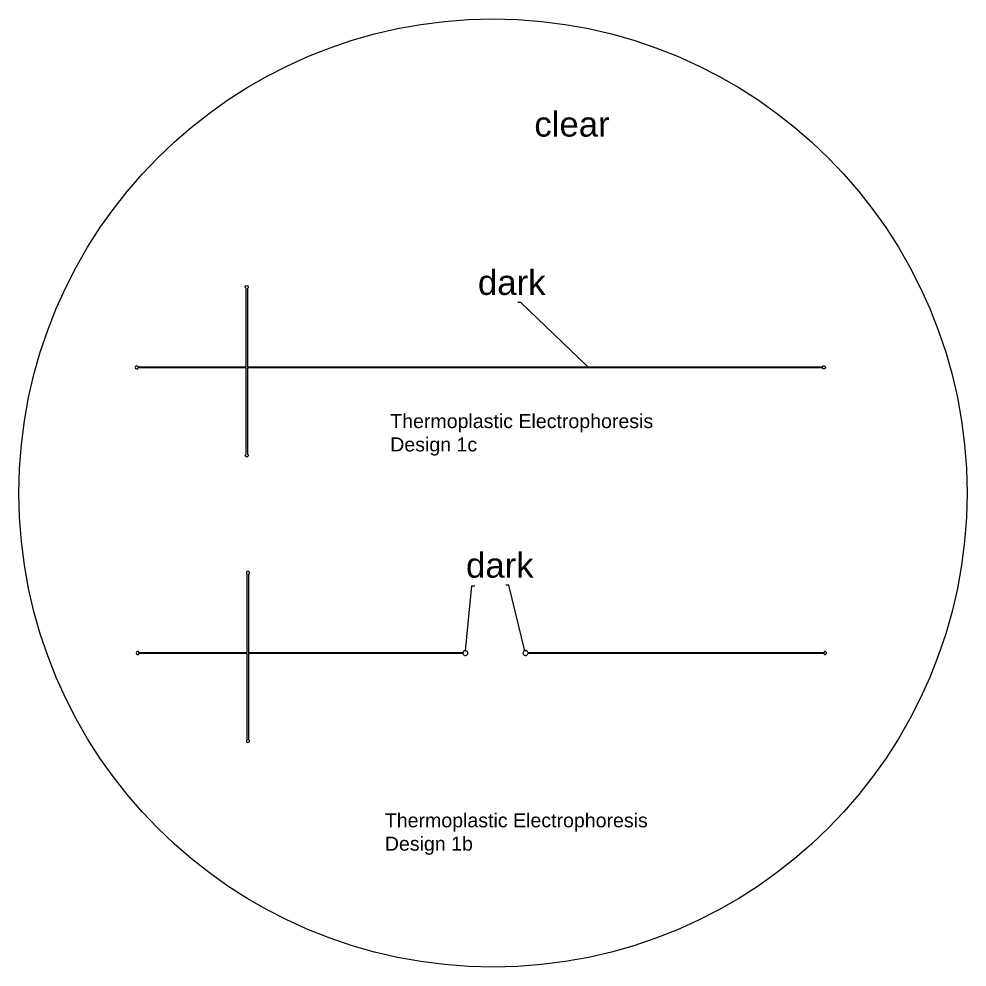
# Model space of a CAD drawing. Header units: millimetres. Extents: x 1 to 237, y 1 to 237.
# Drawn here: x 160.6 to 236.8, y 160.9 to 237.1 of the extents above; entities that cross this region are included whole.
import ezdxf
from ezdxf import colors
from ezdxf.entities.mleader import LeaderData, LeaderLine
from ezdxf.math import Vec2, Vec3

# ---------------------------------------------------------------- set-up
doc = ezdxf.new("R2010")
doc.units = ezdxf.units.MM
doc.header["$MEASUREMENT"] = 0
doc.layers.add('Instructions', color=3, linetype='Continuous')
doc.styles.get("Standard").update_dxf_attribs({"font": 'arial.ttf'})

msp = doc.modelspace()

# ---------------------------------------------------------------- linework, layer by layer
msp.add_lwpolyline([(170.205, 209.106), (178.892, 209.106), (178.892, 215.399, -4.791288), (178.992, 215.399), (178.992, 209.106), (201.439, 209.106), (225.217, 209.106, -4.791288), (225.217, 209.006), (201.439, 209.006), (178.992, 209.006), (178.992, 202.09, -4.791288), (178.892, 202.09), (178.892, 209.006), (170.209, 209.006)], format="xyb")
for points in [[(170.3, 186.15), (178.986, 186.15), (178.986, 192.443)], [(179.086, 192.443), (179.086, 186.15), (196.317, 186.15)], [(178.986, 179.134), (178.986, 186.05), (170.3, 186.05)], [(196.317, 186.05), (179.086, 186.05), (179.086, 179.134)], [(201.532, 186.15), (225.31, 186.15)], [(225.31, 186.05), (201.532, 186.05)]]:
    msp.add_lwpolyline(points)
msp.add_circle((198.731, 198.958), 38.1)
for centre, radius, start, end in [((170.092, 209.052), 0.125, 25.83066, 338.63628), ((179.036, 192.558), 0.125, 293.57818, 246.42182), ((170.186, 186.1), 0.125, 23.57818, 336.42182), ((196.511, 186.1), 0.2, 194.47751, 165.52249), ((201.339, 186.1), 0.2, 14.47751, 345.52249), ((225.425, 186.1), 0.125, 203.57818, 156.42182), ((179.036, 179.02), 0.125, 113.57818, 66.42182)]:
    msp.add_arc(centre, radius, start, end)

# ---------------------------------------------------------------- texts
at = {"char_height": 1.125, "width": 24.33085, "attachment_point": 1}
for s, insert in [('Thermoplastic Electrophoresis Design 1c', (190.471, 205.3)), ('Thermoplastic Electrophoresis Design 1b', (190.038, 173.212))]:
    msp.add_mtext(s, dxfattribs=dict(at, insert=insert))
at = {"layer": 'Instructions'}
for s, p in [('clear', (202.053, 227.604)), ('dark', (197.519, 214.88)), ('dark', (196.563, 192.153))]:
    msp.add_text(s, height=2, dxfattribs=at).set_placement(p)

# ---------------------------------------------------------------- leaders
ml = msp.add_multileader_mtext('Standard', dxfattribs=at)
ml.set_content('', color=256)
ml.set_leader_properties()
ml.build(insert=Vec2(0, 0))
ml.multileader.update_dxf_attribs({"dogleg_length": 0.36, "arrow_head_size": 0.18})
ctx = ml.context
ctx.base_point, ctx.char_height, ctx.arrow_head_size, ctx.landing_gap_size, ctx.plane_origin = Vec3(200.534, 214.275), 0.18, 0.18, 0.09, Vec3(200.64, 212.014)
ctx.text_align_type = 2
notes = []
notes.append((ctx, [(0, (1, 1, 0), (200.958, 214.275), (-1, 0), 0.244, [(0, [(206.421, 209.019)], 0, [])])]))
ctx.mtext.insert, ctx.mtext.alignment, ctx.mtext.flow_direction = Vec3(200.624, 214.365), 3, 5
ml = msp.add_multileader_mtext('Standard', dxfattribs=at)
ml.set_content('', color=256)
ml.set_leader_properties()
ml.build(insert=Vec2(0, 0))
ml.multileader.update_dxf_attribs({"dogleg_length": 0.36, "arrow_head_size": 0.18})
ctx = ml.context
ctx.base_point, ctx.char_height, ctx.arrow_head_size, ctx.landing_gap_size, ctx.plane_origin = Vec3(197.279, 191.503), 0.18, 0.18, 0.09, Vec3(197.385, 189.243)
notes.append((ctx, [(1, (1, 1, 0), (197.035, 191.503), (1, 0), 0.244, [(0, [(196.511, 186.1)], 0, [])])]))
ctx.mtext.insert, ctx.mtext.flow_direction = Vec3(197.369, 191.593), 5
ml = msp.add_multileader_mtext('Standard', dxfattribs=at)
ml.set_content('', color=256)
ml.set_leader_properties()
ml.build(insert=Vec2(0, 0))
ml.multileader.update_dxf_attribs({"dogleg_length": 0.36, "arrow_head_size": 0.18})
ctx = ml.context
ctx.base_point, ctx.char_height, ctx.arrow_head_size, ctx.landing_gap_size, ctx.plane_origin = Vec3(199.578, 191.549), 0.18, 0.18, 0.09, Vec3(199.683, 189.288)
ctx.text_align_type = 2
notes.append((ctx, [(0, (1, 1, 0), (200.002, 191.549), (-1, 0), 0.244, [(0, [(201.339, 186.1)], 0, [])])]))
ctx.mtext.insert, ctx.mtext.alignment, ctx.mtext.flow_direction = Vec3(199.668, 191.639), 3, 5
for ctx, leaders in notes:
    for number, flags, end, landing, length, lines in leaders:
        leader = LeaderData()
        leader.index, (leader.has_last_leader_line, leader.has_dogleg_vector, leader.attachment_direction) = number, flags
        leader.last_leader_point, leader.dogleg_vector, leader.dogleg_length = Vec3(end), Vec3(landing), length
        for number, points, colour, breaks in lines:
            line = LeaderLine()
            line.index, line.vertices, line.color, line.breaks = number, Vec3.list(points), colors.encode_raw_color(colour), breaks
            leader.lines.append(line)
        ctx.leaders.append(leader)

doc.saveas('drawing.dxf')
